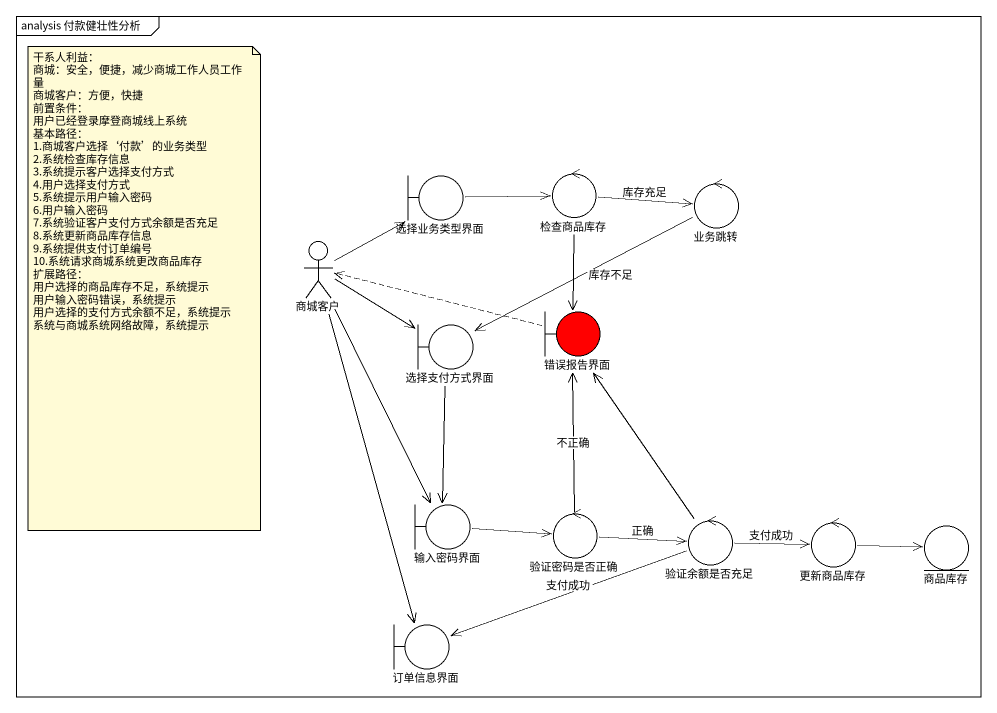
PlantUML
@startuml
mainframe analysis 付款健壮性分析
boundary 选择业务类型界面
control 检查商品库存
control 业务跳转
actor 商城客户
boundary 选择支付方式界面
boundary 错误报告界面 #FF0000
boundary 输入密码界面
control 验证密码是否正确
control 验证余额是否充足
control 更新商品库存
entity 商品库存
boundary 订单信息界面
选择业务类型界面 -right-> 检查商品库存
检查商品库存 -right-> 业务跳转 : 库存充足
检查商品库存 --> 错误报告界面
业务跳转 -left-> 选择支付方式界面 : 库存不足
商城客户 -up-> 选择业务类型界面
商城客户 -right-> 选择支付方式界面
商城客户 --> 输入密码界面
商城客户 --> 订单信息界面
选择支付方式界面 --> 输入密码界面
错误报告界面 .left.> 商城客户
输入密码界面 -right-> 验证密码是否正确
验证密码是否正确 -up-> 错误报告界面 : 不正确
验证密码是否正确 -right-> 验证余额是否充足 : 正确
验证余额是否充足 -up-> 错误报告界面
验证余额是否充足 -right-> 更新商品库存 : 支付成功
验证余额是否充足 -left-> 订单信息界面 : 支付成功
更新商品库存 -right-> 商品库存
note as N1
  干系人利益：
  商城：安全，便捷，减少商城工作人员工作量
  商城客户：方便，快捷
  前置条件：
  用户已经登录摩登商城线上系统
  基本路径：
  1.商城客户选择‘付款’的业务类型
  2.系统检查库存信息
  3.系统提示客户选择支付方式
  4.用户选择支付方式
  5.系统提示用户输入密码
  6.用户输入密码
  7.系统验证客户支付方式余额是否充足
  8.系统更新商品库存信息
  9.系统提供支付订单编号
  10.系统请求商城系统更改商品库存
  扩展路径：
  用户选择的商品库存不足，系统提示
  用户输入密码错误，系统提示
  用户选择的支付方式余额不足，系统提示
  系统与商城系统网络故障，系统提示
end note
@enduml
